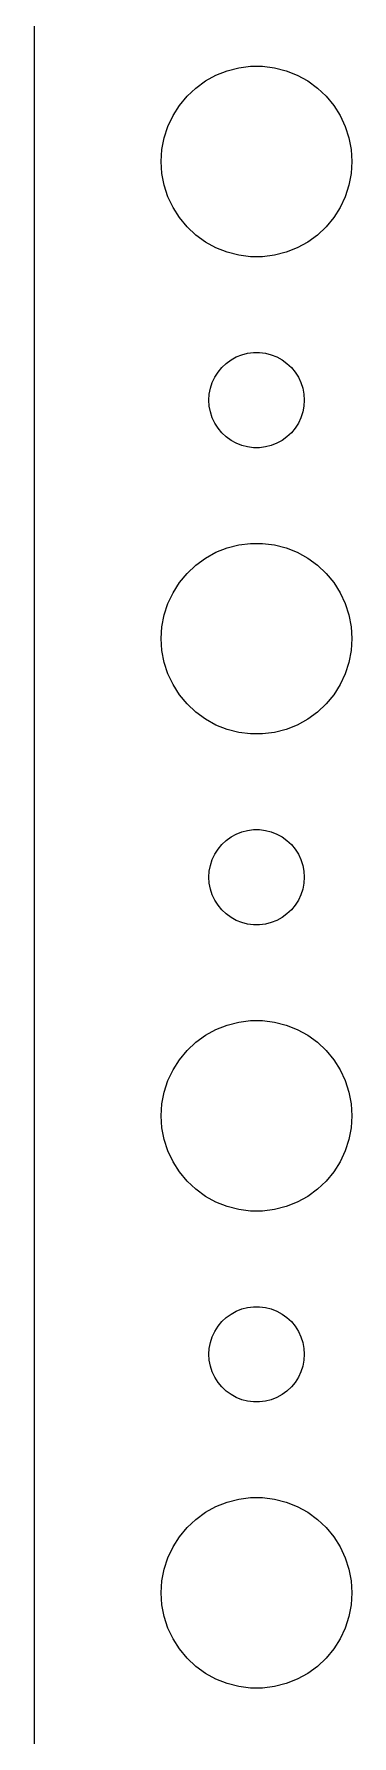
# Model space of a CAD drawing. Header units: metres. Extents: x -97 to 97, y -97 to 97.
# Drawn here: x -97 to -87, y -4.5 to 49 of the extents above; entities that cross this region are included whole.
import ezdxf

# ---------------------------------------------------------------- set-up
doc = ezdxf.new("R2010")
doc.units = ezdxf.units.M

msp = doc.modelspace()

# ---------------------------------------------------------------- linework, layer by layer
for p, q in [((-97, 92), (-97, -92)), ((-91.6075, 47.533), (-91.2773, 47.7145)), ((-91.2773, 47.7145), (-90.927, 47.8532)), ((-90.927, 47.8532), (-90.5621, 47.9469)), ((-90.5621, 47.9469), (-90.1884, 47.9941)), ((-90.1884, 47.9941), (-89.8116, 47.9941)), ((-89.8116, 47.9941), (-89.4379, 47.9469)), ((-89.4379, 47.9469), (-89.073, 47.8532)), ((-89.073, 47.8532), (-88.7227, 47.7145)), ((-88.7227, 47.7145), (-88.3925, 47.533)), ((-92.1869, 47.0536), (-91.9123, 47.3115)), ((-91.9123, 47.3115), (-91.6075, 47.533)), ((-88.3925, 47.533), (-88.0877, 47.3115)), ((-88.0877, 47.3115), (-87.8131, 47.0536)), ((-92.6289, 46.4453), (-92.427, 46.7634)), ((-92.427, 46.7634), (-92.1869, 47.0536)), ((-87.8131, 47.0536), (-87.573, 46.7634)), ((-87.573, 46.7634), (-87.3711, 46.4453)), ((-92.9057, 45.7461), (-92.7893, 46.1044)), ((-92.7893, 46.1044), (-92.6289, 46.4453)), ((-87.3711, 46.4453), (-87.2107, 46.1044)), ((-87.2107, 46.1044), (-87.0943, 45.7461)), ((-92.9763, 45.376), (-92.9057, 45.7461)), ((-87.0943, 45.7461), (-87.0237, 45.376)), ((-93, 45), (-92.9763, 45.376)), ((-92.9763, 44.624), (-93, 45)), ((-87.0237, 45.376), (-87, 45)), ((-87, 45), (-87.0237, 44.624)), ((-92.9057, 44.2539), (-92.9763, 44.624)), ((-87.0237, 44.624), (-87.0943, 44.2539)), ((-92.7893, 43.8956), (-92.9057, 44.2539)), ((-92.6289, 43.5547), (-92.7893, 43.8956)), ((-87.2107, 43.8956), (-87.3711, 43.5547)), ((-87.0943, 44.2539), (-87.2107, 43.8956)), ((-92.427, 43.2366), (-92.6289, 43.5547)), ((-87.3711, 43.5547), (-87.573, 43.2366)), ((-92.1869, 42.9464), (-92.427, 43.2366)), ((-91.9123, 42.6885), (-92.1869, 42.9464)), ((-87.8131, 42.9464), (-88.0877, 42.6885)), ((-87.573, 43.2366), (-87.8131, 42.9464)), ((-91.6075, 42.467), (-91.9123, 42.6885)), ((-91.2773, 42.2855), (-91.6075, 42.467)), ((-90.927, 42.1468), (-91.2773, 42.2855)), ((-88.7227, 42.2855), (-89.073, 42.1468)), ((-88.3925, 42.467), (-88.7227, 42.2855)), ((-88.0877, 42.6885), (-88.3925, 42.467)), ((-90.5621, 42.0531), (-90.927, 42.1468)), ((-90.1884, 42.0059), (-90.5621, 42.0531)), ((-89.8116, 42.0059), (-90.1884, 42.0059)), ((-89.4379, 42.0531), (-89.8116, 42.0059)), ((-89.073, 42.1468), (-89.4379, 42.0531)), ((-91.2135, 38.3817), (-91.0934, 38.5268)), ((-91.0934, 38.5268), (-90.9561, 38.6558)), ((-90.9561, 38.6558), (-90.8037, 38.7665)), ((-90.8037, 38.7665), (-90.6387, 38.8572)), ((-90.6387, 38.8572), (-90.4635, 38.9266)), ((-90.4635, 38.9266), (-90.2811, 38.9734)), ((-90.2811, 38.9734), (-90.0942, 38.997)), ((-90.0942, 38.997), (-89.9058, 38.997)), ((-89.9058, 38.997), (-89.7189, 38.9734)), ((-89.7189, 38.9734), (-89.5365, 38.9266)), ((-89.5365, 38.9266), (-89.3613, 38.8572)), ((-89.3613, 38.8572), (-89.1963, 38.7665)), ((-89.1963, 38.7665), (-89.0439, 38.6558)), ((-89.0439, 38.6558), (-88.9065, 38.5268)), ((-88.9065, 38.5268), (-88.7865, 38.3817)), ((-91.4529, 37.873), (-91.3947, 38.0522)), ((-91.3947, 38.0522), (-91.3145, 38.2226)), ((-91.3145, 38.2226), (-91.2135, 38.3817)), ((-88.7865, 38.3817), (-88.6855, 38.2226)), ((-88.6855, 38.2226), (-88.6053, 38.0522)), ((-88.6053, 38.0522), (-88.5471, 37.873)), ((-91.5, 37.5), (-91.4882, 37.688)), ((-91.4882, 37.312), (-91.5, 37.5)), ((-91.4882, 37.688), (-91.4529, 37.873)), ((-88.5471, 37.873), (-88.5118, 37.688)), ((-88.5118, 37.688), (-88.5, 37.5)), ((-88.5, 37.5), (-88.5118, 37.312)), ((-91.4529, 37.127), (-91.4882, 37.312)), ((-91.3947, 36.9478), (-91.4529, 37.127)), ((-91.3145, 36.7774), (-91.3947, 36.9478)), ((-88.6053, 36.9478), (-88.6855, 36.7774)), ((-88.5471, 37.127), (-88.6053, 36.9478)), ((-88.5118, 37.312), (-88.5471, 37.127)), ((-91.2135, 36.6183), (-91.3145, 36.7774)), ((-91.0934, 36.4732), (-91.2135, 36.6183)), ((-90.9561, 36.3442), (-91.0934, 36.4732)), ((-88.9065, 36.4732), (-89.0439, 36.3442)), ((-88.7865, 36.6183), (-88.9065, 36.4732)), ((-88.6855, 36.7774), (-88.7865, 36.6183)), ((-90.8037, 36.2335), (-90.9561, 36.3442)), ((-90.6387, 36.1428), (-90.8037, 36.2335)), ((-90.4635, 36.0734), (-90.6387, 36.1428)), ((-90.2811, 36.0266), (-90.4635, 36.0734)), ((-90.0942, 36.003), (-90.2811, 36.0266)), ((-89.9058, 36.003), (-90.0942, 36.003)), ((-89.7189, 36.0266), (-89.9058, 36.003)), ((-89.5365, 36.0734), (-89.7189, 36.0266)), ((-89.3613, 36.1428), (-89.5365, 36.0734)), ((-89.1963, 36.2335), (-89.3613, 36.1428)), ((-89.0439, 36.3442), (-89.1963, 36.2335)), ((-91.6075, 32.533), (-91.2773, 32.7145)), ((-91.2773, 32.7145), (-90.927, 32.8532)), ((-90.927, 32.8532), (-90.5621, 32.9469)), ((-90.5621, 32.9469), (-90.1884, 32.9941)), ((-90.1884, 32.9941), (-89.8116, 32.9941)), ((-89.8116, 32.9941), (-89.4379, 32.9469)), ((-89.4379, 32.9469), (-89.073, 32.8532)), ((-89.073, 32.8532), (-88.7227, 32.7145)), ((-88.7227, 32.7145), (-88.3925, 32.533)), ((-92.1869, 32.0536), (-91.9123, 32.3115)), ((-91.9123, 32.3115), (-91.6075, 32.533)), ((-88.3925, 32.533), (-88.0877, 32.3115)), ((-88.0877, 32.3115), (-87.8131, 32.0536)), ((-92.6289, 31.4453), (-92.427, 31.7634)), ((-92.427, 31.7634), (-92.1869, 32.0536)), ((-87.8131, 32.0536), (-87.573, 31.7634)), ((-87.573, 31.7634), (-87.3711, 31.4453)), ((-92.9057, 30.7461), (-92.7893, 31.1044)), ((-92.7893, 31.1044), (-92.6289, 31.4453)), ((-87.3711, 31.4453), (-87.2107, 31.1044)), ((-87.2107, 31.1044), (-87.0943, 30.7461)), ((-92.9763, 30.376), (-92.9057, 30.7461)), ((-87.0943, 30.7461), (-87.0237, 30.376)), ((-93, 30), (-92.9763, 30.376)), ((-92.9763, 29.624), (-93, 30)), ((-87.0237, 30.376), (-87, 30)), ((-87, 30), (-87.0237, 29.624)), ((-92.9057, 29.2539), (-92.9763, 29.624)), ((-87.0237, 29.624), (-87.0943, 29.2539)), ((-92.7893, 28.8956), (-92.9057, 29.2539)), ((-92.6289, 28.5547), (-92.7893, 28.8956)), ((-87.2107, 28.8956), (-87.3711, 28.5547)), ((-87.0943, 29.2539), (-87.2107, 28.8956)), ((-92.427, 28.2366), (-92.6289, 28.5547)), ((-87.3711, 28.5547), (-87.573, 28.2366)), ((-92.1869, 27.9464), (-92.427, 28.2366)), ((-91.9123, 27.6884), (-92.1869, 27.9464)), ((-87.8131, 27.9464), (-88.0877, 27.6884)), ((-87.573, 28.2366), (-87.8131, 27.9464)), ((-91.6075, 27.467), (-91.9123, 27.6884)), ((-91.2773, 27.2855), (-91.6075, 27.467)), ((-88.3925, 27.467), (-88.7227, 27.2855)), ((-88.0877, 27.6884), (-88.3925, 27.467)), ((-90.927, 27.1468), (-91.2773, 27.2855)), ((-90.5621, 27.0531), (-90.927, 27.1468)), ((-90.1884, 27.0059), (-90.5621, 27.0531)), ((-89.8116, 27.0059), (-90.1884, 27.0059)), ((-89.4379, 27.0531), (-89.8116, 27.0059)), ((-89.073, 27.1468), (-89.4379, 27.0531)), ((-88.7227, 27.2855), (-89.073, 27.1468)), ((-91.0934, 23.5268), (-90.9561, 23.6558)), ((-90.9561, 23.6558), (-90.8037, 23.7665)), ((-90.8037, 23.7665), (-90.6387, 23.8572)), ((-90.6387, 23.8572), (-90.4635, 23.9266)), ((-90.4635, 23.9266), (-90.2811, 23.9734)), ((-90.2811, 23.9734), (-90.0942, 23.997)), ((-90.0942, 23.997), (-89.9058, 23.997)), ((-89.9058, 23.997), (-89.7189, 23.9734)), ((-89.7189, 23.9734), (-89.5365, 23.9266)), ((-89.5365, 23.9266), (-89.3613, 23.8572)), ((-89.3613, 23.8572), (-89.1963, 23.7665)), ((-89.1963, 23.7665), (-89.0439, 23.6558)), ((-89.0439, 23.6558), (-88.9065, 23.5268)), ((-91.4529, 22.873), (-91.3947, 23.0522)), ((-91.3947, 23.0522), (-91.3145, 23.2226)), ((-91.3145, 23.2226), (-91.2135, 23.3817)), ((-91.2135, 23.3817), (-91.0934, 23.5268)), ((-88.9065, 23.5268), (-88.7865, 23.3817)), ((-88.7865, 23.3817), (-88.6855, 23.2226)), ((-88.6855, 23.2226), (-88.6053, 23.0522)), ((-88.6053, 23.0522), (-88.5471, 22.873)), ((-91.5, 22.5), (-91.4882, 22.688)), ((-91.4882, 22.312), (-91.5, 22.5)), ((-91.4882, 22.688), (-91.4529, 22.873)), ((-88.5471, 22.873), (-88.5118, 22.688)), ((-88.5118, 22.688), (-88.5, 22.5)), ((-88.5, 22.5), (-88.5118, 22.312)), ((-91.4529, 22.127), (-91.4882, 22.312)), ((-91.3947, 21.9478), (-91.4529, 22.127)), ((-91.3145, 21.7774), (-91.3947, 21.9478)), ((-88.6053, 21.9478), (-88.6855, 21.7774)), ((-88.5471, 22.127), (-88.6053, 21.9478)), ((-88.5118, 22.312), (-88.5471, 22.127)), ((-91.2135, 21.6183), (-91.3145, 21.7774)), ((-91.0934, 21.4732), (-91.2135, 21.6183)), ((-90.9561, 21.3442), (-91.0934, 21.4732)), ((-88.9065, 21.4732), (-89.0439, 21.3442)), ((-88.7865, 21.6183), (-88.9065, 21.4732)), ((-88.6855, 21.7774), (-88.7865, 21.6183)), ((-90.8037, 21.2335), (-90.9561, 21.3442)), ((-90.6387, 21.1427), (-90.8037, 21.2335)), ((-90.4635, 21.0734), (-90.6387, 21.1427)), ((-90.2811, 21.0266), (-90.4635, 21.0734)), ((-90.0942, 21.003), (-90.2811, 21.0266)), ((-89.9058, 21.003), (-90.0942, 21.003)), ((-89.7189, 21.0266), (-89.9058, 21.003)), ((-89.5365, 21.0734), (-89.7189, 21.0266)), ((-89.3613, 21.1427), (-89.5365, 21.0734)), ((-89.1963, 21.2335), (-89.3613, 21.1427)), ((-89.0439, 21.3442), (-89.1963, 21.2335)), ((-91.6075, 17.533), (-91.2773, 17.7145)), ((-91.2773, 17.7145), (-90.927, 17.8532)), ((-90.927, 17.8532), (-90.5621, 17.9469)), ((-90.5621, 17.9469), (-90.1884, 17.9941)), ((-90.1884, 17.9941), (-89.8116, 17.9941)), ((-89.8116, 17.9941), (-89.4379, 17.9469)), ((-89.4379, 17.9469), (-89.073, 17.8532)), ((-89.073, 17.8532), (-88.7227, 17.7145)), ((-88.7227, 17.7145), (-88.3925, 17.533)), ((-92.1869, 17.0536), (-91.9123, 17.3115)), ((-91.9123, 17.3115), (-91.6075, 17.533)), ((-88.3925, 17.533), (-88.0877, 17.3115)), ((-88.0877, 17.3115), (-87.8131, 17.0536)), ((-92.6289, 16.4453), (-92.427, 16.7634)), ((-92.427, 16.7634), (-92.1869, 17.0536)), ((-87.8131, 17.0536), (-87.573, 16.7634)), ((-87.573, 16.7634), (-87.3711, 16.4453)), ((-92.9057, 15.7461), (-92.7893, 16.1044)), ((-92.7893, 16.1044), (-92.6289, 16.4453)), ((-87.3711, 16.4453), (-87.2107, 16.1044)), ((-87.2107, 16.1044), (-87.0943, 15.7461)), ((-92.9763, 15.376), (-92.9057, 15.7461)), ((-87.0943, 15.7461), (-87.0237, 15.376)), ((-93, 15), (-92.9763, 15.376)), ((-92.9763, 14.624), (-93, 15)), ((-87.0237, 15.376), (-87, 15)), ((-87, 15), (-87.0237, 14.624)), ((-92.9057, 14.2539), (-92.9763, 14.624)), ((-87.0237, 14.624), (-87.0943, 14.2539)), ((-92.7893, 13.8956), (-92.9057, 14.2539)), ((-87.0943, 14.2539), (-87.2107, 13.8956)), ((-92.6289, 13.5547), (-92.7893, 13.8956)), ((-92.427, 13.2366), (-92.6289, 13.5547)), ((-87.3711, 13.5547), (-87.573, 13.2366)), ((-87.2107, 13.8956), (-87.3711, 13.5547)), ((-92.1869, 12.9464), (-92.427, 13.2366)), ((-91.9123, 12.6884), (-92.1869, 12.9464)), ((-87.8131, 12.9464), (-88.0877, 12.6884)), ((-87.573, 13.2366), (-87.8131, 12.9464)), ((-91.6075, 12.467), (-91.9123, 12.6884)), ((-91.2773, 12.2855), (-91.6075, 12.467)), ((-88.3925, 12.467), (-88.7227, 12.2855)), ((-88.0877, 12.6884), (-88.3925, 12.467)), ((-90.927, 12.1468), (-91.2773, 12.2855)), ((-90.5621, 12.0531), (-90.927, 12.1468)), ((-90.1884, 12.0059), (-90.5621, 12.0531)), ((-89.8116, 12.0059), (-90.1884, 12.0059)), ((-89.4379, 12.0531), (-89.8116, 12.0059)), ((-89.073, 12.1468), (-89.4379, 12.0531)), ((-88.7227, 12.2855), (-89.073, 12.1468)), ((-91.0934, 8.52681), (-90.9561, 8.65576)), ((-90.9561, 8.65576), (-90.8037, 8.76648)), ((-90.8037, 8.76648), (-90.6387, 8.85724)), ((-90.6387, 8.85724), (-90.4635, 8.92657)), ((-90.4635, 8.92657), (-90.2811, 8.97342)), ((-90.2811, 8.97342), (-90.0942, 8.99704)), ((-90.0942, 8.99704), (-89.9058, 8.99704)), ((-89.9058, 8.99704), (-89.7189, 8.97342)), ((-89.7189, 8.97342), (-89.5365, 8.92657)), ((-89.5365, 8.92657), (-89.3613, 8.85724)), ((-89.3613, 8.85724), (-89.1963, 8.76648)), ((-89.1963, 8.76648), (-89.0439, 8.65576)), ((-89.0439, 8.65576), (-88.9065, 8.52681)), ((-91.4529, 7.87303), (-91.3947, 8.05219)), ((-91.3947, 8.05219), (-91.3145, 8.22263)), ((-91.3145, 8.22263), (-91.2135, 8.38167)), ((-91.2135, 8.38167), (-91.0934, 8.52681)), ((-88.9065, 8.52681), (-88.7865, 8.38167)), ((-88.7865, 8.38167), (-88.6855, 8.22263)), ((-88.6855, 8.22263), (-88.6053, 8.05219)), ((-88.6053, 8.05219), (-88.5471, 7.87303)), ((-91.5, 7.5), (-91.4882, 7.68799)), ((-91.4882, 7.312), (-91.5, 7.5)), ((-91.4882, 7.68799), (-91.4529, 7.87303)), ((-88.5471, 7.87303), (-88.5118, 7.68799)), ((-88.5118, 7.68799), (-88.5, 7.5)), ((-88.5, 7.5), (-88.5118, 7.312)), ((-91.4529, 7.12695), (-91.4882, 7.312)), ((-91.3947, 6.9478), (-91.4529, 7.12695)), ((-88.5471, 7.12695), (-88.6053, 6.9478)), ((-88.5118, 7.312), (-88.5471, 7.12695)), ((-91.3145, 6.77736), (-91.3947, 6.9478)), ((-91.2135, 6.61832), (-91.3145, 6.77736)), ((-91.0934, 6.47318), (-91.2135, 6.61832)), ((-90.9561, 6.34422), (-91.0934, 6.47318)), ((-88.9065, 6.47318), (-89.0439, 6.34422)), ((-88.7865, 6.61832), (-88.9065, 6.47318)), ((-88.6855, 6.77736), (-88.7865, 6.61832)), ((-88.6053, 6.9478), (-88.6855, 6.77736)), ((-90.8037, 6.23351), (-90.9561, 6.34422)), ((-90.6387, 6.14275), (-90.8037, 6.23351)), ((-90.4635, 6.07341), (-90.6387, 6.14275)), ((-90.2811, 6.02657), (-90.4635, 6.07341)), ((-90.0942, 6.00294), (-90.2811, 6.02657)), ((-89.9058, 6.00294), (-90.0942, 6.00294)), ((-89.7189, 6.02657), (-89.9058, 6.00294)), ((-89.5365, 6.07341), (-89.7189, 6.02657)), ((-89.3613, 6.14275), (-89.5365, 6.07341)), ((-89.1963, 6.23351), (-89.3613, 6.14275)), ((-89.0439, 6.34422), (-89.1963, 6.23351)), ((-91.6075, 2.53297), (-91.2773, 2.71448)), ((-91.2773, 2.71448), (-90.927, 2.85316)), ((-90.927, 2.85316), (-90.5621, 2.94685)), ((-90.5621, 2.94685), (-90.1884, 2.99408)), ((-90.1884, 2.99408), (-89.8116, 2.99408)), ((-89.8116, 2.99408), (-89.4379, 2.94685)), ((-89.4379, 2.94685), (-89.073, 2.85316)), ((-89.073, 2.85316), (-88.7227, 2.71448)), ((-88.7227, 2.71448), (-88.3925, 2.53297)), ((-92.1869, 2.05363), (-91.9123, 2.31154)), ((-91.9123, 2.31154), (-91.6075, 2.53297)), ((-88.3925, 2.53297), (-88.0877, 2.31154)), ((-88.0877, 2.31154), (-87.8131, 2.05363)), ((-92.6289, 1.44525), (-92.427, 1.76335)), ((-92.427, 1.76335), (-92.1869, 2.05363)), ((-87.8131, 2.05363), (-87.573, 1.76335)), ((-87.573, 1.76335), (-87.3711, 1.44525)), ((-92.9057, 0.74606), (-92.7893, 1.10437)), ((-92.7893, 1.10437), (-92.6289, 1.44525)), ((-87.3711, 1.44525), (-87.2107, 1.10437)), ((-87.2107, 1.10437), (-87.0943, 0.74606)), ((-92.9763, 0.37599), (-92.9057, 0.74606)), ((-87.0943, 0.74606), (-87.0237, 0.37599)), ((-93, 0), (-92.9763, 0.37599)), ((-92.9763, -0.37599), (-93, 0)), ((-87.0237, 0.37599), (-87, 0)), ((-87, 0), (-87.0237, -0.37599)), ((-92.9057, -0.74606), (-92.9763, -0.37599)), ((-87.0237, -0.37599), (-87.0943, -0.74606)), ((-92.7893, -1.10437), (-92.9057, -0.74606)), ((-87.0943, -0.74606), (-87.2107, -1.10437)), ((-92.6289, -1.44525), (-92.7893, -1.10437)), ((-92.427, -1.76335), (-92.6289, -1.44525)), ((-87.3711, -1.44525), (-87.573, -1.76335)), ((-87.2107, -1.10437), (-87.3711, -1.44525)), ((-92.1869, -2.05363), (-92.427, -1.76335)), ((-91.9123, -2.31154), (-92.1869, -2.05363)), ((-87.8131, -2.05363), (-88.0877, -2.31154)), ((-87.573, -1.76335), (-87.8131, -2.05363)), ((-91.6075, -2.53297), (-91.9123, -2.31154)), ((-91.2773, -2.71448), (-91.6075, -2.53297)), ((-88.3925, -2.53297), (-88.7227, -2.71448)), ((-88.0877, -2.31154), (-88.3925, -2.53297)), ((-90.927, -2.85316), (-91.2773, -2.71448)), ((-90.5621, -2.94685), (-90.927, -2.85316)), ((-90.1884, -2.99408), (-90.5621, -2.94685)), ((-89.8116, -2.99408), (-90.1884, -2.99408)), ((-89.4379, -2.94685), (-89.8116, -2.99408)), ((-89.073, -2.85316), (-89.4379, -2.94685)), ((-88.7227, -2.71448), (-89.073, -2.85316))]:
    msp.add_line(p, q)

doc.saveas('drawing.dxf')
